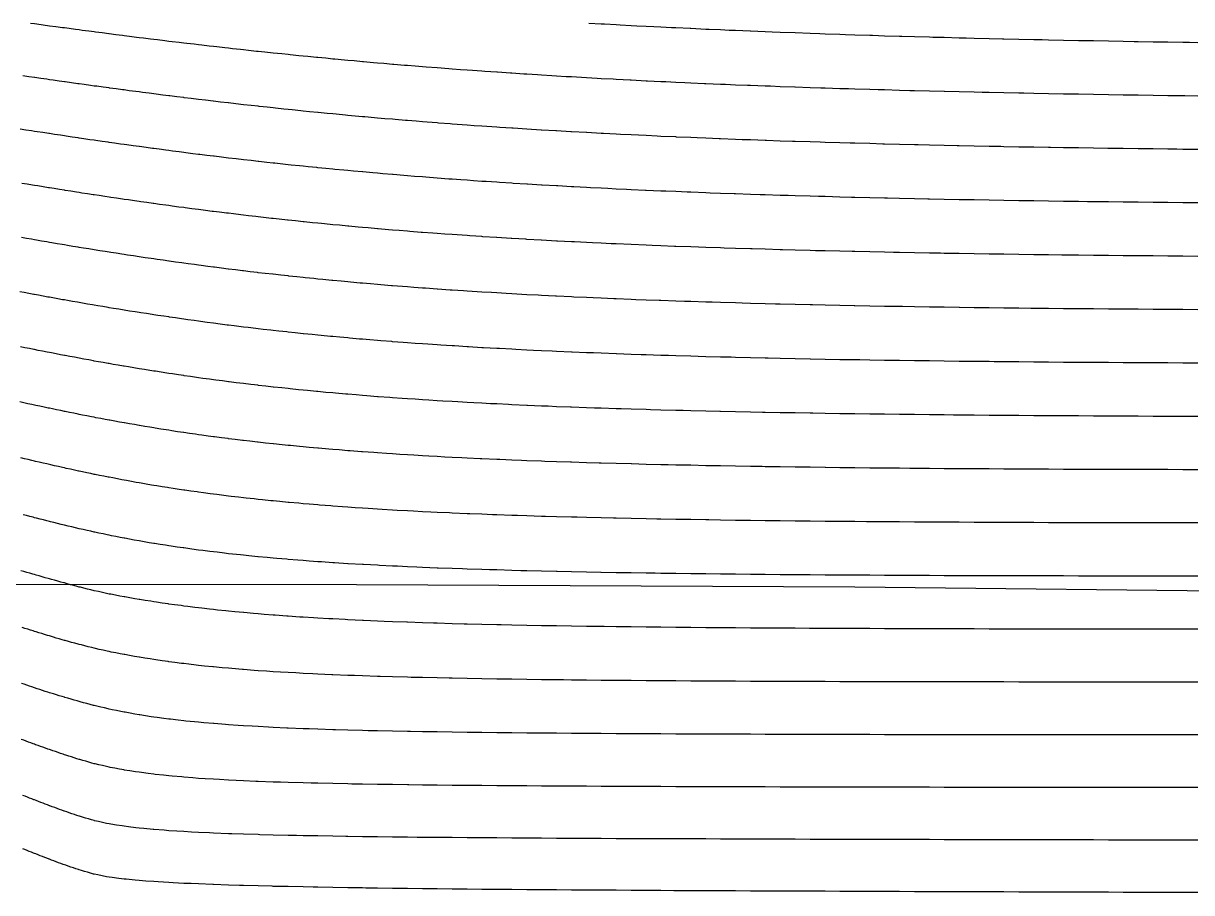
# Model space of a CAD drawing. Header units: metres. Extents: x 0 to 7092, y 40 to 458.
# Drawn here: x 5175.2 to 5339.8, y 40.6 to 163 of the extents above; entities that cross this region are included whole.
import ezdxf

# ---------------------------------------------------------------- set-up
doc = ezdxf.new("R2010")
doc.units = ezdxf.units.M

msp = doc.modelspace()

# ---------------------------------------------------------------- linework, layer by layer
at = {"color": 1}
msp.add_lwpolyline([(5156.99, 84.03), (5222.1, 84), (5222.1, 84), (5222.1, 84), (5222.1, 84), (5222.1, 84), (5222.1, 84), (5222.1, 84), (5292.32, 83.65), (5292.32, 83.65), (5292.32, 83.65), (5292.32, 83.65), (5292.32, 83.65), (5351.89, 83)], dxfattribs=at)
at = {"layer": 'Contour_Level_1'}
msp.add_lwpolyline([(5340.62, 160.27), (5339.44, 160.29), (5338.52, 160.3), (5336.42, 160.34), (5334.32, 160.37), (5332.22, 160.41), (5331.68, 160.41), (5330.12, 160.44), (5328.02, 160.48), (5325.92, 160.52), (5324.83, 160.54), (5323.82, 160.56), (5321.71, 160.6), (5319.61, 160.64), (5318.68, 160.66), (5317.51, 160.69), (5315.41, 160.73), (5313.31, 160.78), (5313.1, 160.78), (5311.21, 160.83), (5309.11, 160.88), (5308, 160.91), (5307.01, 160.93), (5304.91, 160.99), (5303.28, 161.03), (5302.8, 161.04), (5300.7, 161.1), (5298.9, 161.15), (5298.6, 161.16), (5296.5, 161.22), (5294.81, 161.28), (5294.4, 161.29), (5292.3, 161.36), (5290.97, 161.4), (5290.2, 161.42), (5288.1, 161.5), (5287.35, 161.52), (5286, 161.57), (5283.91, 161.65), (5283.89, 161.65), (5281.79, 161.73), (5280.67, 161.77), (5279.69, 161.81), (5277.59, 161.89), (5277.57, 161.89), (5275.49, 161.98), (5274.62, 162.02), (5273.39, 162.07), (5271.8, 162.14), (5271.29, 162.16), (5269.19, 162.26), (5269.09, 162.26), (5267.09, 162.36), (5266.49, 162.38), (5264.98, 162.46), (5263.99, 162.51), (5262.88, 162.56), (5261.58, 162.63), (5260.78, 162.67), (5259.26, 162.75), (5258.68, 162.78), (5257.01, 162.88), (5256.58, 162.9), (5254.83, 163)], dxfattribs=at)
at = {"layer": 'Contour_Level_10'}
msp.add_lwpolyline([(5340.62, 92.64), (5338.52, 92.65), (5336.42, 92.65), (5334.32, 92.65), (5332.22, 92.65), (5330.12, 92.66), (5328.02, 92.66), (5325.92, 92.67), (5323.82, 92.67), (5321.71, 92.68), (5319.61, 92.68), (5317.51, 92.69), (5315.66, 92.7), (5315.41, 92.7), (5313.31, 92.71), (5311.21, 92.71), (5309.11, 92.72), (5307.01, 92.74), (5304.91, 92.75), (5302.8, 92.76), (5300.7, 92.77), (5298.6, 92.79), (5296.5, 92.8), (5294.4, 92.82), (5293.94, 92.82), (5292.3, 92.83), (5290.2, 92.85), (5288.1, 92.87), (5286, 92.89), (5283.89, 92.91), (5281.79, 92.93), (5281.1, 92.94), (5279.69, 92.96), (5277.59, 92.99), (5275.49, 93.01), (5273.39, 93.04), (5271.75, 93.07), (5271.29, 93.07), (5269.19, 93.11), (5267.09, 93.14), (5264.98, 93.18), (5264.39, 93.19), (5262.88, 93.22), (5260.78, 93.26), (5258.68, 93.3), (5258.32, 93.31), (5256.58, 93.35), (5254.48, 93.4), (5253.17, 93.44), (5252.38, 93.46), (5250.28, 93.51), (5248.7, 93.56), (5248.18, 93.57), (5246.07, 93.64), (5244.76, 93.68), (5243.97, 93.71), (5241.87, 93.78), (5241.25, 93.8), (5239.77, 93.86), (5238.07, 93.93), (5237.67, 93.94), (5235.57, 94.03), (5235.19, 94.05), (5233.47, 94.13), (5232.55, 94.17), (5231.37, 94.23), (5230.1, 94.3), (5229.27, 94.34), (5227.84, 94.42), (5227.16, 94.46), (5225.73, 94.54), (5225.06, 94.58), (5223.75, 94.67), (5222.96, 94.72), (5221.89, 94.79), (5220.86, 94.86), (5220.14, 94.91), (5218.76, 95.01), (5218.47, 95.04), (5216.9, 95.16), (5216.66, 95.18), (5215.41, 95.28), (5214.56, 95.35), (5213.97, 95.41), (5212.6, 95.53), (5212.46, 95.54), (5211.3, 95.65), (5210.36, 95.74), (5210.04, 95.77), (5208.84, 95.9), (5208.25, 95.96), (5207.67, 96.02), (5206.55, 96.14), (5206.15, 96.19), (5205.47, 96.27), (5204.42, 96.39), (5204.05, 96.43), (5203.41, 96.51), (5202.43, 96.64), (5201.95, 96.7), (5201.47, 96.76), (5200.55, 96.88), (5199.85, 96.98), (5199.64, 97.01), (5198.77, 97.13), (5197.91, 97.25), (5197.75, 97.28), (5197.09, 97.38), (5196.27, 97.5), (5195.65, 97.59), (5195.47, 97.62), (5194.71, 97.74), (5193.95, 97.87), (5193.55, 97.93), (5193.2, 97.99), (5192.48, 98.11), (5191.76, 98.24), (5191.45, 98.29), (5191.06, 98.36), (5190.38, 98.48), (5189.7, 98.61), (5189.34, 98.67), (5189.04, 98.73), (5188.4, 98.85), (5187.75, 98.98), (5187.24, 99.07), (5187.11, 99.1), (5186.5, 99.22), (5185.88, 99.35), (5185.27, 99.47), (5185.14, 99.49), (5184.67, 99.59), (5184.08, 99.71), (5183.49, 99.84), (5183.04, 99.93), (5182.91, 99.96), (5182.35, 100.08), (5181.78, 100.21), (5181.21, 100.33), (5180.94, 100.39), (5180.65, 100.45), (5180.11, 100.58), (5179.56, 100.7), (5179.01, 100.82), (5178.84, 100.86), (5178.47, 100.95), (5177.94, 101.07), (5177.4, 101.19), (5176.87, 101.32), (5176.74, 101.35), (5176.35, 101.44), (5175.83, 101.56), (5175.3, 101.68), (5174.78, 101.81)], dxfattribs=at)
at = {"layer": 'Contour_Level_11'}
msp.add_lwpolyline([(5340.62, 85.16), (5338.52, 85.16), (5336.42, 85.16), (5334.32, 85.16), (5332.22, 85.16), (5330.12, 85.16), (5328.02, 85.17), (5325.92, 85.17), (5323.82, 85.17), (5321.71, 85.18), (5319.61, 85.18), (5317.51, 85.19), (5317.16, 85.19), (5315.41, 85.19), (5313.31, 85.2), (5311.21, 85.2), (5309.11, 85.21), (5307.01, 85.22), (5304.91, 85.22), (5302.8, 85.23), (5300.7, 85.24), (5298.6, 85.25), (5296.5, 85.26), (5294.4, 85.27), (5292.3, 85.29), (5290.2, 85.3), (5288.64, 85.31), (5288.1, 85.31), (5286, 85.33), (5283.89, 85.34), (5281.79, 85.36), (5279.69, 85.38), (5277.59, 85.4), (5275.49, 85.42), (5274.18, 85.43), (5273.39, 85.44), (5271.29, 85.46), (5269.19, 85.49), (5267.09, 85.52), (5264.98, 85.54), (5264.17, 85.56), (5262.88, 85.57), (5260.78, 85.61), (5258.68, 85.64), (5256.58, 85.68), (5256.52, 85.68), (5254.48, 85.72), (5252.38, 85.76), (5250.36, 85.8), (5250.28, 85.8), (5248.18, 85.85), (5246.07, 85.9), (5245.23, 85.92), (5243.97, 85.96), (5241.87, 86.02), (5240.84, 86.05), (5239.77, 86.08), (5237.67, 86.15), (5237.01, 86.17), (5235.57, 86.22), (5233.61, 86.29), (5233.47, 86.3), (5231.37, 86.38), (5230.59, 86.42), (5229.27, 86.47), (5227.86, 86.54), (5227.16, 86.57), (5225.35, 86.66), (5225.06, 86.68), (5223.06, 86.79), (5222.96, 86.79), (5220.94, 86.91), (5220.86, 86.91), (5218.98, 87.03), (5218.76, 87.05), (5217.16, 87.16), (5216.66, 87.19), (5215.44, 87.28), (5214.56, 87.34), (5213.83, 87.4), (5212.46, 87.51), (5212.29, 87.53), (5210.86, 87.65), (5210.36, 87.69), (5209.49, 87.77), (5208.25, 87.89), (5208.17, 87.89), (5206.94, 88.02), (5206.15, 88.1), (5205.74, 88.14), (5204.6, 88.26), (5204.05, 88.32), (5203.5, 88.39), (5202.44, 88.51), (5201.95, 88.57), (5201.43, 88.63), (5200.45, 88.76), (5199.85, 88.83), (5199.5, 88.88), (5198.59, 89), (5197.75, 89.12), (5197.68, 89.13), (5196.84, 89.25), (5196, 89.37), (5195.65, 89.42), (5195.19, 89.5), (5194.41, 89.62), (5193.63, 89.74), (5193.55, 89.75), (5192.9, 89.86), (5192.17, 89.99), (5191.45, 90.11), (5191.45, 90.11), (5190.78, 90.23), (5190.11, 90.36), (5189.44, 90.48), (5189.34, 90.5), (5188.81, 90.6), (5188.19, 90.73), (5187.56, 90.85), (5187.24, 90.91), (5186.96, 90.97), (5186.38, 91.1), (5185.8, 91.22), (5185.22, 91.34), (5185.14, 91.36), (5184.67, 91.47), (5184.13, 91.59), (5183.58, 91.71), (5183.04, 91.83), (5183.03, 91.83), (5182.52, 91.96), (5182, 92.08), (5181.48, 92.2), (5180.96, 92.33), (5180.94, 92.33), (5180.46, 92.45), (5179.96, 92.57), (5179.46, 92.7), (5178.96, 92.82), (5178.84, 92.85), (5178.47, 92.94), (5177.99, 93.07), (5177.51, 93.19), (5177.02, 93.31), (5176.74, 93.38), (5176.54, 93.44), (5176.07, 93.56), (5175.6, 93.68), (5175.13, 93.8)], dxfattribs=at)
at = {"layer": 'Contour_Level_12'}
msp.add_lwpolyline([(5340.62, 77.69), (5338.52, 77.69), (5336.42, 77.69), (5334.32, 77.69), (5332.22, 77.69), (5330.12, 77.69), (5328.02, 77.69), (5325.92, 77.69), (5323.82, 77.69), (5321.71, 77.7), (5319.61, 77.7), (5317.51, 77.7), (5315.41, 77.7), (5313.31, 77.71), (5311.21, 77.71), (5309.11, 77.72), (5307.01, 77.72), (5304.91, 77.73), (5302.8, 77.73), (5300.7, 77.74), (5298.6, 77.75), (5296.5, 77.75), (5294.4, 77.76), (5292.3, 77.77), (5290.2, 77.78), (5288.1, 77.79), (5286, 77.8), (5285.9, 77.8), (5283.89, 77.81), (5281.79, 77.82), (5279.69, 77.83), (5277.59, 77.85), (5275.49, 77.86), (5273.39, 77.88), (5271.29, 77.89), (5269.19, 77.91), (5268.19, 77.92), (5267.09, 77.93), (5264.98, 77.95), (5262.88, 77.97), (5260.78, 78), (5258.68, 78.02), (5256.97, 78.05), (5256.58, 78.05), (5254.48, 78.08), (5252.38, 78.11), (5250.28, 78.14), (5248.81, 78.17), (5248.18, 78.18), (5246.07, 78.22), (5243.97, 78.26), (5242.46, 78.29), (5241.87, 78.3), (5239.77, 78.35), (5237.67, 78.4), (5237.28, 78.41), (5235.57, 78.46), (5233.47, 78.52), (5232.94, 78.54), (5231.37, 78.59), (5229.27, 78.66), (5229.2, 78.66), (5227.16, 78.74), (5225.97, 78.78), (5225.06, 78.82), (5223.07, 78.91), (5222.96, 78.91), (5220.86, 79.01), (5220.5, 79.03), (5218.76, 79.12), (5218.18, 79.15), (5216.66, 79.24), (5216.05, 79.28), (5214.56, 79.37), (5214.1, 79.4), (5212.46, 79.51), (5212.29, 79.52), (5210.62, 79.65), (5210.36, 79.67), (5209.07, 79.77), (5208.25, 79.83), (5207.6, 79.89), (5206.21, 80.02), (5206.15, 80.02), (5204.93, 80.14), (5204.05, 80.22), (5203.68, 80.26), (5202.51, 80.38), (5201.95, 80.44), (5201.39, 80.51), (5200.32, 80.63), (5199.85, 80.69), (5199.3, 80.75), (5198.32, 80.88), (5197.75, 80.95), (5197.37, 81), (5196.46, 81.12), (5195.65, 81.23), (5195.56, 81.25), (5194.73, 81.37), (5193.9, 81.49), (5193.55, 81.54), (5193.1, 81.62), (5192.33, 81.74), (5191.56, 81.86), (5191.45, 81.88), (5190.85, 81.98), (5190.14, 82.11), (5189.43, 82.23), (5189.34, 82.25), (5188.77, 82.35), (5188.12, 82.48), (5187.47, 82.6), (5187.24, 82.64), (5186.87, 82.72), (5186.29, 82.85), (5185.72, 82.97), (5185.15, 83.09), (5185.14, 83.09), (5184.67, 83.22), (5184.18, 83.34), (5183.69, 83.46), (5183.2, 83.59), (5183.04, 83.62), (5182.73, 83.71), (5182.27, 83.83), (5181.81, 83.95), (5181.35, 84.08), (5180.94, 84.19), (5180.88, 84.2), (5180.44, 84.32), (5180, 84.45), (5179.55, 84.57), (5179.11, 84.69), (5178.84, 84.77), (5178.67, 84.82), (5178.24, 84.94), (5177.8, 85.06), (5177.37, 85.19), (5176.94, 85.31), (5176.74, 85.37), (5176.51, 85.43), (5176.09, 85.56), (5175.66, 85.68), (5175.24, 85.8), (5174.81, 85.92)], dxfattribs=at)
at = {"layer": 'Contour_Level_13'}
msp.add_lwpolyline([(5340.62, 70.23), (5338.52, 70.23), (5336.42, 70.23), (5334.32, 70.23), (5332.22, 70.23), (5330.12, 70.23), (5328.02, 70.23), (5325.92, 70.23), (5323.82, 70.24), (5321.71, 70.24), (5319.61, 70.24), (5317.51, 70.24), (5315.41, 70.24), (5313.31, 70.25), (5311.21, 70.25), (5309.11, 70.25), (5307.01, 70.25), (5304.91, 70.26), (5302.8, 70.26), (5300.7, 70.27), (5298.6, 70.27), (5296.5, 70.28), (5294.4, 70.28), (5292.3, 70.29), (5291.74, 70.29), (5290.2, 70.29), (5288.1, 70.3), (5286, 70.31), (5283.89, 70.31), (5281.79, 70.32), (5279.69, 70.33), (5277.59, 70.34), (5275.49, 70.35), (5273.39, 70.36), (5271.29, 70.37), (5269.19, 70.38), (5267.09, 70.4), (5265.1, 70.41), (5264.98, 70.41), (5262.88, 70.43), (5260.78, 70.44), (5258.68, 70.46), (5256.58, 70.48), (5254.48, 70.5), (5252.38, 70.52), (5251.24, 70.53), (5250.28, 70.55), (5248.18, 70.57), (5246.07, 70.6), (5243.97, 70.63), (5241.97, 70.66), (5241.87, 70.66), (5239.77, 70.69), (5237.67, 70.73), (5235.57, 70.77), (5235.14, 70.78), (5233.47, 70.82), (5231.37, 70.86), (5229.79, 70.9), (5229.27, 70.92), (5227.16, 70.97), (5225.43, 71.03), (5225.06, 71.04), (5222.96, 71.11), (5221.79, 71.15), (5220.86, 71.18), (5218.76, 71.27), (5218.64, 71.27), (5216.66, 71.36), (5215.93, 71.4), (5214.56, 71.46), (5213.53, 71.52), (5212.46, 71.58), (5211.37, 71.64), (5210.36, 71.7), (5209.43, 71.77), (5208.25, 71.84), (5207.66, 71.89), (5206.15, 72), (5206.03, 72.01), (5204.55, 72.14), (5204.05, 72.18), (5203.17, 72.26), (5201.95, 72.37), (5201.86, 72.38), (5200.67, 72.5), (5199.85, 72.59), (5199.52, 72.63), (5198.46, 72.75), (5197.75, 72.83), (5197.44, 72.87), (5196.48, 73), (5195.65, 73.11), (5195.54, 73.12), (5194.69, 73.24), (5193.84, 73.37), (5193.55, 73.41), (5193.04, 73.49), (5192.27, 73.61), (5191.51, 73.74), (5191.45, 73.75), (5190.81, 73.86), (5190.12, 73.98), (5189.43, 74.11), (5189.34, 74.12), (5188.8, 74.23), (5188.18, 74.35), (5187.55, 74.47), (5187.24, 74.54), (5186.96, 74.6), (5186.41, 74.72), (5185.85, 74.84), (5185.3, 74.97), (5185.14, 75), (5184.79, 75.09), (5184.3, 75.21), (5183.81, 75.34), (5183.33, 75.46), (5183.04, 75.53), (5182.86, 75.58), (5182.41, 75.71), (5181.96, 75.83), (5181.52, 75.95), (5181.07, 76.08), (5180.94, 76.11), (5180.64, 76.2), (5180.22, 76.32), (5179.8, 76.44), (5179.38, 76.57), (5178.96, 76.69), (5178.84, 76.73), (5178.55, 76.81), (5178.15, 76.94), (5177.75, 77.06), (5177.35, 77.18), (5176.94, 77.31), (5176.74, 77.37), (5176.55, 77.43), (5176.16, 77.55), (5175.77, 77.68), (5175.38, 77.8), (5174.99, 77.92)], dxfattribs=at)
at = {"layer": 'Contour_Level_14'}
msp.add_lwpolyline([(5340.62, 62.79), (5338.52, 62.79), (5336.42, 62.79), (5334.32, 62.79), (5332.22, 62.79), (5330.12, 62.8), (5328.02, 62.8), (5325.92, 62.8), (5323.82, 62.8), (5321.71, 62.8), (5319.61, 62.8), (5317.51, 62.81), (5315.41, 62.81), (5313.31, 62.81), (5311.21, 62.81), (5309.11, 62.81), (5307.01, 62.82), (5304.91, 62.82), (5302.8, 62.82), (5300.7, 62.83), (5298.6, 62.83), (5296.5, 62.83), (5294.4, 62.84), (5292.3, 62.84), (5290.2, 62.85), (5288.1, 62.85), (5286, 62.86), (5283.89, 62.86), (5281.79, 62.87), (5279.69, 62.87), (5277.59, 62.88), (5275.49, 62.89), (5273.39, 62.89), (5271.8, 62.9), (5271.29, 62.9), (5269.19, 62.91), (5267.09, 62.92), (5264.98, 62.93), (5262.88, 62.94), (5260.78, 62.95), (5258.68, 62.96), (5256.58, 62.98), (5254.48, 62.99), (5252.38, 63.01), (5250.28, 63.02), (5249.94, 63.02), (5248.18, 63.04), (5246.07, 63.06), (5243.97, 63.08), (5241.87, 63.1), (5239.77, 63.12), (5237.79, 63.15), (5237.67, 63.15), (5235.57, 63.18), (5233.47, 63.21), (5231.37, 63.24), (5229.69, 63.27), (5229.27, 63.28), (5227.16, 63.32), (5225.06, 63.36), (5223.75, 63.39), (5222.96, 63.41), (5220.86, 63.47), (5219.13, 63.52), (5218.76, 63.53), (5216.66, 63.59), (5215.41, 63.64), (5214.56, 63.67), (5212.46, 63.76), (5212.3, 63.76), (5210.36, 63.85), (5209.69, 63.89), (5208.25, 63.96), (5207.41, 64.01), (5206.15, 64.08), (5205.42, 64.13), (5204.05, 64.22), (5203.63, 64.26), (5202.02, 64.38), (5201.95, 64.38), (5200.6, 64.5), (5199.85, 64.57), (5199.28, 64.62), (5198.06, 64.75), (5197.75, 64.78), (5196.96, 64.87), (5195.9, 64.99), (5195.65, 65.02), (5194.95, 65.12), (5194.03, 65.24), (5193.55, 65.31), (5193.17, 65.36), (5192.38, 65.49), (5191.58, 65.61), (5191.45, 65.63), (5190.88, 65.73), (5190.19, 65.86), (5189.5, 65.98), (5189.34, 66.01), (5188.88, 66.1), (5188.28, 66.23), (5187.68, 66.35), (5187.24, 66.44), (5187.1, 66.47), (5186.58, 66.59), (5186.06, 66.72), (5185.53, 66.84), (5185.14, 66.93), (5185.02, 66.96), (5184.56, 67.09), (5184.09, 67.21), (5183.63, 67.33), (5183.16, 67.46), (5183.04, 67.49), (5182.72, 67.58), (5182.3, 67.7), (5181.87, 67.83), (5181.44, 67.95), (5181.01, 68.07), (5180.94, 68.09), (5180.61, 68.2), (5180.21, 68.32), (5179.81, 68.44), (5179.41, 68.56), (5179.01, 68.69), (5178.84, 68.74), (5178.62, 68.81), (5178.24, 68.93), (5177.87, 69.06), (5177.49, 69.18), (5177.1, 69.3), (5176.74, 69.42), (5176.72, 69.43), (5176.36, 69.55), (5176, 69.67), (5175.63, 69.8), (5175.27, 69.92), (5174.9, 70.04)], dxfattribs=at)
at = {"layer": 'Contour_Level_15'}
msp.add_lwpolyline([(5340.62, 55.37), (5338.52, 55.37), (5336.42, 55.37), (5334.32, 55.38), (5332.22, 55.38), (5330.12, 55.38), (5328.02, 55.38), (5325.92, 55.39), (5323.82, 55.39), (5322.25, 55.39), (5321.71, 55.39), (5319.61, 55.39), (5317.51, 55.4), (5315.41, 55.4), (5313.31, 55.4), (5311.21, 55.41), (5309.11, 55.41), (5307.01, 55.41), (5304.91, 55.41), (5302.8, 55.42), (5300.7, 55.42), (5298.6, 55.43), (5296.5, 55.43), (5294.4, 55.43), (5292.3, 55.44), (5290.2, 55.44), (5288.1, 55.45), (5286, 55.45), (5283.89, 55.46), (5281.79, 55.46), (5279.69, 55.47), (5277.59, 55.47), (5275.49, 55.48), (5273.39, 55.48), (5271.29, 55.49), (5269.19, 55.5), (5267.09, 55.5), (5264.98, 55.51), (5264.46, 55.51), (5262.88, 55.52), (5260.78, 55.53), (5258.68, 55.54), (5256.58, 55.55), (5254.48, 55.56), (5252.38, 55.57), (5250.28, 55.58), (5248.18, 55.59), (5246.07, 55.61), (5243.97, 55.62), (5241.87, 55.64), (5241.86, 55.64), (5239.77, 55.65), (5237.67, 55.67), (5235.57, 55.69), (5233.47, 55.71), (5231.37, 55.74), (5229.48, 55.76), (5229.27, 55.76), (5227.16, 55.79), (5225.06, 55.82), (5222.96, 55.86), (5221.45, 55.88), (5220.86, 55.89), (5218.76, 55.94), (5216.66, 55.98), (5215.72, 56.01), (5214.56, 56.04), (5212.46, 56.09), (5211.38, 56.13), (5210.36, 56.16), (5208.25, 56.24), (5207.92, 56.25), (5206.15, 56.33), (5205.13, 56.38), (5204.05, 56.43), (5202.78, 56.5), (5201.95, 56.54), (5200.77, 56.62), (5199.85, 56.68), (5199.02, 56.74), (5197.75, 56.84), (5197.47, 56.87), (5196.11, 56.99), (5195.65, 57.03), (5194.89, 57.11), (5193.75, 57.24), (5193.55, 57.26), (5192.76, 57.36), (5191.81, 57.48), (5191.45, 57.53), (5190.96, 57.61), (5190.16, 57.73), (5189.38, 57.85), (5189.34, 57.86), (5188.71, 57.98), (5188.06, 58.1), (5187.41, 58.22), (5187.24, 58.25), (5186.85, 58.35), (5186.31, 58.47), (5185.78, 58.59), (5185.25, 58.71), (5185.14, 58.74), (5184.8, 58.84), (5184.37, 58.96), (5183.95, 59.08), (5183.52, 59.21), (5183.09, 59.33), (5183.04, 59.34), (5182.7, 59.45), (5182.31, 59.58), (5181.92, 59.7), (5181.54, 59.82), (5181.15, 59.95), (5180.94, 60.01), (5180.77, 60.07), (5180.41, 60.19), (5180.05, 60.32), (5179.69, 60.44), (5179.33, 60.56), (5178.96, 60.68), (5178.84, 60.73), (5178.61, 60.81), (5178.27, 60.93), (5177.92, 61.05), (5177.58, 61.18), (5177.23, 61.3), (5176.88, 61.42), (5176.74, 61.47), (5176.54, 61.55), (5176.21, 61.67), (5175.88, 61.79), (5175.54, 61.92), (5175.2, 62.04), (5174.87, 62.16)], dxfattribs=at)
at = {"layer": 'Contour_Level_16'}
msp.add_lwpolyline([(5340.62, 47.97), (5338.52, 47.97), (5336.42, 47.98), (5334.32, 47.98), (5332.22, 47.98), (5330.12, 47.99), (5328.02, 47.99), (5325.92, 48), (5323.82, 48), (5323.52, 48), (5321.71, 48.01), (5319.61, 48.01), (5317.51, 48.02), (5315.41, 48.02), (5313.31, 48.02), (5311.21, 48.03), (5309.11, 48.03), (5307.01, 48.04), (5304.91, 48.04), (5302.8, 48.05), (5300.7, 48.05), (5298.6, 48.06), (5296.5, 48.06), (5294.4, 48.07), (5292.3, 48.07), (5290.2, 48.08), (5288.1, 48.08), (5286, 48.09), (5283.89, 48.1), (5281.79, 48.1), (5279.69, 48.11), (5277.59, 48.11), (5275.49, 48.12), (5274.04, 48.13), (5273.39, 48.13), (5271.29, 48.14), (5269.19, 48.14), (5267.09, 48.15), (5264.98, 48.16), (5262.88, 48.17), (5260.78, 48.18), (5258.68, 48.18), (5256.58, 48.19), (5254.48, 48.2), (5252.38, 48.22), (5250.28, 48.23), (5248.18, 48.24), (5246.36, 48.25), (5246.07, 48.25), (5243.97, 48.26), (5241.87, 48.28), (5239.77, 48.29), (5237.67, 48.31), (5235.57, 48.33), (5233.47, 48.35), (5231.37, 48.37), (5230.64, 48.37), (5229.27, 48.39), (5227.16, 48.41), (5225.06, 48.43), (5222.96, 48.46), (5220.86, 48.49), (5220.59, 48.5), (5218.76, 48.52), (5216.66, 48.56), (5214.56, 48.6), (5213.62, 48.62), (5212.46, 48.64), (5210.36, 48.69), (5208.45, 48.74), (5208.25, 48.75), (5206.15, 48.81), (5204.51, 48.86), (5204.05, 48.88), (5201.95, 48.96), (5201.39, 48.99), (5199.85, 49.06), (5198.86, 49.11), (5197.75, 49.17), (5196.76, 49.23), (5195.65, 49.31), (5194.98, 49.36), (5193.55, 49.47), (5193.43, 49.48), (5192.15, 49.6), (5191.45, 49.67), (5191, 49.73), (5189.99, 49.85), (5189.34, 49.93), (5189.06, 49.97), (5188.28, 50.1), (5187.5, 50.22), (5187.24, 50.26), (5186.87, 50.34), (5186.3, 50.47), (5185.74, 50.59), (5185.17, 50.71), (5185.14, 50.72), (5184.75, 50.83), (5184.33, 50.96), (5183.91, 51.08), (5183.5, 51.2), (5183.08, 51.33), (5183.04, 51.34), (5182.71, 51.45), (5182.35, 51.57), (5181.99, 51.7), (5181.63, 51.82), (5181.27, 51.94), (5180.94, 52.05), (5180.91, 52.07), (5180.57, 52.19), (5180.24, 52.31), (5179.9, 52.44), (5179.57, 52.56), (5179.23, 52.68), (5178.89, 52.8), (5178.84, 52.82), (5178.57, 52.93), (5178.25, 53.05), (5177.93, 53.17), (5177.61, 53.3), (5177.29, 53.42), (5176.97, 53.54), (5176.74, 53.63), (5176.65, 53.67), (5176.34, 53.79), (5176.03, 53.91), (5175.72, 54.04), (5175.41, 54.16), (5175.09, 54.28)], dxfattribs=at)
at = {"layer": 'Contour_Level_17'}
msp.add_lwpolyline([(5340.62, 40.59), (5338.52, 40.59), (5336.42, 40.6), (5334.32, 40.61), (5332.22, 40.61), (5331.76, 40.62), (5330.12, 40.62), (5328.02, 40.63), (5325.92, 40.64), (5323.82, 40.64), (5321.71, 40.65), (5319.61, 40.66), (5317.51, 40.66), (5315.41, 40.67), (5313.31, 40.68), (5311.21, 40.68), (5309.11, 40.69), (5307.01, 40.7), (5304.91, 40.71), (5302.8, 40.71), (5300.7, 40.72), (5298.6, 40.73), (5296.5, 40.74), (5295.68, 40.74), (5294.4, 40.74), (5292.3, 40.75), (5290.2, 40.76), (5288.1, 40.77), (5286, 40.78), (5283.89, 40.78), (5281.79, 40.79), (5279.69, 40.8), (5277.59, 40.81), (5275.49, 40.82), (5273.39, 40.83), (5271.29, 40.84), (5269.19, 40.85), (5267.09, 40.86), (5266.79, 40.86), (5264.98, 40.87), (5262.88, 40.88), (5260.78, 40.89), (5258.68, 40.91), (5256.58, 40.92), (5254.48, 40.93), (5252.38, 40.95), (5250.28, 40.96), (5248.18, 40.98), (5246.93, 40.98), (5246.07, 40.99), (5243.97, 41.01), (5241.87, 41.03), (5239.77, 41.04), (5237.67, 41.06), (5235.57, 41.08), (5233.47, 41.11), (5233.24, 41.11), (5231.37, 41.13), (5229.27, 41.15), (5227.16, 41.18), (5225.06, 41.21), (5223.39, 41.23), (5222.96, 41.24), (5220.86, 41.27), (5218.76, 41.3), (5216.66, 41.34), (5215.99, 41.35), (5214.56, 41.38), (5212.46, 41.43), (5210.36, 41.47), (5210.2, 41.48), (5208.25, 41.53), (5206.15, 41.58), (5205.61, 41.6), (5204.05, 41.65), (5201.95, 41.72), (5201.86, 41.72), (5199.85, 41.8), (5198.82, 41.85), (5197.75, 41.89), (5196.28, 41.97), (5195.65, 42), (5194.17, 42.09), (5193.55, 42.13), (5192.42, 42.22), (5191.45, 42.29), (5190.92, 42.34), (5189.65, 42.46), (5189.34, 42.49), (5188.61, 42.59), (5187.66, 42.71), (5187.24, 42.76), (5186.89, 42.83), (5186.26, 42.95), (5185.63, 43.08), (5185.14, 43.17), (5185.05, 43.2), (5184.62, 43.32), (5184.2, 43.45), (5183.77, 43.57), (5183.34, 43.69), (5183.04, 43.78), (5182.93, 43.82), (5182.57, 43.94), (5182.21, 44.06), (5181.85, 44.19), (5181.49, 44.31), (5181.13, 44.43), (5180.94, 44.5), (5180.78, 44.56), (5180.45, 44.68), (5180.12, 44.8), (5179.79, 44.92), (5179.46, 45.05), (5179.12, 45.17), (5178.84, 45.28), (5178.79, 45.29), (5178.48, 45.42), (5178.16, 45.54), (5177.85, 45.66), (5177.53, 45.79), (5177.22, 45.91), (5176.9, 46.03), (5176.74, 46.1), (5176.59, 46.16), (5176.28, 46.28), (5175.98, 46.4), (5175.67, 46.53), (5175.37, 46.65), (5175.06, 46.77)], dxfattribs=at)
at = {"layer": 'Contour_Level_2'}
msp.add_lwpolyline([(5340.62, 152.76), (5338.78, 152.78), (5338.52, 152.78), (5336.42, 152.81), (5334.32, 152.84), (5332.22, 152.87), (5330.12, 152.9), (5330.11, 152.9), (5328.02, 152.94), (5325.92, 152.97), (5323.82, 153.01), (5322.67, 153.03), (5321.71, 153.04), (5319.61, 153.08), (5317.51, 153.12), (5316.11, 153.15), (5315.41, 153.16), (5313.31, 153.21), (5311.21, 153.25), (5310.24, 153.27), (5309.11, 153.3), (5307.01, 153.35), (5304.92, 153.4), (5304.91, 153.4), (5302.8, 153.45), (5300.7, 153.5), (5300.06, 153.52), (5298.6, 153.56), (5296.5, 153.62), (5295.57, 153.64), (5294.4, 153.68), (5292.3, 153.74), (5291.4, 153.77), (5290.2, 153.8), (5288.1, 153.87), (5287.51, 153.89), (5286, 153.94), (5283.89, 154.01), (5283.85, 154.01), (5281.79, 154.08), (5280.42, 154.14), (5279.69, 154.16), (5277.59, 154.24), (5277.16, 154.26), (5275.49, 154.32), (5274.08, 154.38), (5273.39, 154.41), (5271.29, 154.5), (5271.14, 154.5), (5269.19, 154.59), (5268.34, 154.63), (5267.09, 154.68), (5265.66, 154.75), (5264.98, 154.78), (5263.09, 154.87), (5262.88, 154.88), (5260.78, 154.99), (5260.63, 155), (5258.68, 155.1), (5258.26, 155.12), (5256.58, 155.21), (5255.98, 155.24), (5254.48, 155.33), (5253.78, 155.37), (5252.38, 155.45), (5251.65, 155.49), (5250.28, 155.57), (5249.59, 155.61), (5248.18, 155.7), (5247.59, 155.74), (5246.07, 155.83), (5245.65, 155.86), (5243.97, 155.97), (5243.77, 155.98), (5241.94, 156.11), (5241.87, 156.11), (5240.16, 156.23), (5239.77, 156.26), (5238.43, 156.35), (5237.67, 156.41), (5236.74, 156.47), (5235.57, 156.56), (5235.09, 156.6), (5233.47, 156.72), (5233.47, 156.72), (5231.9, 156.84), (5231.37, 156.89), (5230.36, 156.97), (5229.27, 157.06), (5228.85, 157.09), (5227.37, 157.21), (5227.16, 157.23), (5225.92, 157.34), (5225.06, 157.41), (5224.5, 157.46), (5223.1, 157.58), (5222.96, 157.59), (5221.74, 157.71), (5220.86, 157.78), (5220.39, 157.83), (5219.06, 157.95), (5218.76, 157.98), (5217.76, 158.08), (5216.66, 158.18), (5216.48, 158.2), (5215.22, 158.32), (5214.56, 158.39), (5213.98, 158.44), (5212.75, 158.57), (5212.46, 158.6), (5211.55, 158.69), (5210.36, 158.81), (5210.35, 158.81), (5209.18, 158.94), (5208.25, 159.03), (5208.02, 159.06), (5206.88, 159.18), (5206.15, 159.26), (5205.74, 159.31), (5204.63, 159.43), (5204.05, 159.49), (5203.52, 159.55), (5202.43, 159.68), (5201.95, 159.73), (5201.35, 159.8), (5200.28, 159.92), (5199.85, 159.97), (5199.22, 160.05), (5198.17, 160.17), (5197.75, 160.22), (5197.13, 160.29), (5196.1, 160.41), (5195.65, 160.47), (5195.08, 160.54), (5194.07, 160.66), (5193.55, 160.72), (5193.07, 160.78), (5192.07, 160.91), (5191.45, 160.98), (5191.08, 161.03), (5190.11, 161.15), (5189.34, 161.25), (5189.13, 161.28), (5188.17, 161.4), (5187.24, 161.52), (5187.21, 161.52), (5186.26, 161.65), (5185.31, 161.77), (5185.14, 161.79), (5184.37, 161.89), (5183.44, 162.02), (5183.04, 162.07), (5182.51, 162.14), (5181.59, 162.26), (5180.94, 162.35), (5180.67, 162.38), (5179.75, 162.51), (5178.84, 162.63), (5178.84, 162.63), (5177.94, 162.75), (5177.04, 162.88), (5176.74, 162.92), (5176.14, 163)], dxfattribs=at)
at = {"layer": 'Contour_Level_3'}
msp.add_lwpolyline([(5340.62, 145.24), (5338.52, 145.26), (5337.67, 145.27), (5336.42, 145.28), (5334.32, 145.31), (5332.22, 145.34), (5330.12, 145.36), (5328.02, 145.39), (5327.95, 145.39), (5325.92, 145.42), (5323.82, 145.45), (5321.71, 145.49), (5319.86, 145.52), (5319.61, 145.52), (5317.51, 145.56), (5315.41, 145.59), (5313.31, 145.63), (5312.89, 145.64), (5311.21, 145.67), (5309.11, 145.71), (5307.01, 145.76), (5306.74, 145.76), (5304.91, 145.8), (5302.8, 145.85), (5301.23, 145.89), (5300.7, 145.9), (5298.6, 145.95), (5296.5, 146), (5296.23, 146.01), (5294.4, 146.06), (5292.3, 146.11), (5291.66, 146.13), (5290.2, 146.17), (5288.1, 146.24), (5287.44, 146.26), (5286, 146.3), (5283.89, 146.37), (5283.51, 146.38), (5281.79, 146.43), (5279.85, 146.5), (5279.69, 146.51), (5277.59, 146.58), (5276.42, 146.62), (5275.49, 146.66), (5273.39, 146.74), (5273.17, 146.75), (5271.29, 146.82), (5270.11, 146.87), (5269.19, 146.91), (5267.2, 146.99), (5267.09, 147), (5264.98, 147.09), (5264.44, 147.12), (5262.88, 147.19), (5261.81, 147.24), (5260.78, 147.29), (5259.28, 147.36), (5258.68, 147.39), (5256.87, 147.49), (5256.58, 147.5), (5254.54, 147.61), (5254.48, 147.61), (5252.38, 147.73), (5252.31, 147.73), (5250.28, 147.85), (5250.17, 147.86), (5248.18, 147.97), (5248.09, 147.98), (5246.09, 148.1), (5246.07, 148.1), (5244.15, 148.23), (5243.97, 148.24), (5242.27, 148.35), (5241.87, 148.37), (5240.45, 148.47), (5239.77, 148.52), (5238.69, 148.59), (5237.67, 148.67), (5236.96, 148.72), (5235.57, 148.82), (5235.29, 148.84), (5233.65, 148.96), (5233.47, 148.98), (5232.07, 149.09), (5231.37, 149.14), (5230.52, 149.21), (5229.27, 149.31), (5229, 149.33), (5227.52, 149.46), (5227.16, 149.49), (5226.07, 149.58), (5225.06, 149.67), (5224.65, 149.7), (5223.26, 149.83), (5222.96, 149.85), (5221.9, 149.95), (5220.86, 150.04), (5220.56, 150.07), (5219.25, 150.2), (5218.76, 150.24), (5217.96, 150.32), (5216.69, 150.44), (5216.66, 150.44), (5215.46, 150.56), (5214.56, 150.65), (5214.23, 150.69), (5213.03, 150.81), (5212.46, 150.87), (5211.84, 150.93), (5210.67, 151.06), (5210.36, 151.09), (5209.52, 151.18), (5208.38, 151.3), (5208.25, 151.32), (5207.27, 151.43), (5206.16, 151.55), (5206.15, 151.55), (5205.08, 151.67), (5204.05, 151.79), (5203.99, 151.8), (5202.93, 151.92), (5201.95, 152.03), (5201.88, 152.04), (5200.84, 152.17), (5199.85, 152.28), (5199.81, 152.29), (5198.8, 152.41), (5197.79, 152.53), (5197.75, 152.54), (5196.8, 152.66), (5195.81, 152.78), (5195.65, 152.8), (5194.83, 152.9), (5193.86, 153.03), (5193.55, 153.07), (5192.9, 153.15), (5191.95, 153.27), (5191.45, 153.34), (5191.01, 153.4), (5190.07, 153.52), (5189.34, 153.62), (5189.14, 153.64), (5188.22, 153.77), (5187.31, 153.89), (5187.24, 153.9), (5186.4, 154.01), (5185.5, 154.14), (5185.14, 154.18), (5184.6, 154.26), (5183.71, 154.38), (5183.04, 154.47), (5182.82, 154.5), (5181.95, 154.63), (5181.07, 154.75), (5180.94, 154.77), (5180.2, 154.87), (5179.34, 155), (5178.84, 155.07), (5178.47, 155.12), (5177.62, 155.24), (5176.76, 155.37), (5176.74, 155.37), (5175.92, 155.49), (5175.07, 155.61)], dxfattribs=at)
at = {"layer": 'Contour_Level_4'}
msp.add_lwpolyline([(5340.62, 137.72), (5338.52, 137.74), (5336.42, 137.76), (5335.99, 137.76), (5334.32, 137.78), (5332.22, 137.8), (5330.12, 137.82), (5328.02, 137.85), (5325.92, 137.87), (5325.1, 137.88), (5323.82, 137.9), (5321.71, 137.93), (5319.61, 137.96), (5317.51, 137.99), (5316.36, 138.01), (5315.41, 138.02), (5313.31, 138.05), (5311.21, 138.09), (5309.11, 138.13), (5308.98, 138.13), (5307.01, 138.17), (5304.91, 138.21), (5302.8, 138.25), (5302.58, 138.25), (5300.7, 138.29), (5298.6, 138.34), (5296.9, 138.38), (5296.5, 138.38), (5294.4, 138.43), (5292.3, 138.49), (5291.81, 138.5), (5290.2, 138.54), (5288.1, 138.6), (5287.17, 138.62), (5286, 138.65), (5283.89, 138.72), (5282.92, 138.74), (5281.79, 138.78), (5279.69, 138.84), (5278.98, 138.87), (5277.59, 138.91), (5275.49, 138.99), (5275.32, 138.99), (5273.39, 139.06), (5271.91, 139.11), (5271.29, 139.14), (5269.19, 139.22), (5268.7, 139.24), (5267.09, 139.3), (5265.68, 139.36), (5264.98, 139.39), (5262.88, 139.48), (5262.81, 139.48), (5260.78, 139.57), (5260.11, 139.61), (5258.68, 139.67), (5257.52, 139.73), (5256.58, 139.78), (5255.06, 139.85), (5254.48, 139.88), (5252.7, 139.98), (5252.38, 139.99), (5250.44, 140.1), (5250.28, 140.11), (5248.27, 140.22), (5248.18, 140.23), (5246.19, 140.35), (5246.07, 140.35), (5244.18, 140.47), (5243.97, 140.48), (5242.24, 140.59), (5241.87, 140.62), (5240.37, 140.71), (5239.77, 140.75), (5238.56, 140.84), (5237.67, 140.9), (5236.81, 140.96), (5235.57, 141.05), (5235.1, 141.08), (5233.47, 141.21), (5233.44, 141.21), (5231.84, 141.33), (5231.37, 141.37), (5230.28, 141.45), (5229.27, 141.53), (5228.75, 141.58), (5227.26, 141.7), (5227.16, 141.71), (5225.81, 141.82), (5225.06, 141.89), (5224.4, 141.95), (5223, 142.07), (5222.96, 142.07), (5221.66, 142.19), (5220.86, 142.26), (5220.33, 142.32), (5219.03, 142.44), (5218.76, 142.46), (5217.76, 142.56), (5216.66, 142.67), (5216.5, 142.68), (5215.28, 142.81), (5214.56, 142.88), (5214.08, 142.93), (5212.89, 143.05), (5212.46, 143.1), (5211.73, 143.18), (5210.59, 143.3), (5210.36, 143.33), (5209.47, 143.42), (5208.35, 143.55), (5208.25, 143.56), (5207.27, 143.67), (5206.18, 143.79), (5206.15, 143.8), (5205.13, 143.92), (5204.07, 144.04), (5204.05, 144.04), (5203.05, 144.16), (5202.02, 144.29), (5201.95, 144.29), (5201.02, 144.41), (5200.02, 144.53), (5199.85, 144.55), (5199.04, 144.65), (5198.07, 144.78), (5197.75, 144.82), (5197.11, 144.9), (5196.16, 145.02), (5195.65, 145.09), (5195.21, 145.15), (5194.28, 145.27), (5193.55, 145.37), (5193.36, 145.39), (5192.44, 145.52), (5191.53, 145.64), (5191.45, 145.65), (5190.64, 145.76), (5189.75, 145.89), (5189.34, 145.94), (5188.86, 146.01), (5187.99, 146.13), (5187.24, 146.24), (5187.11, 146.26), (5186.25, 146.38), (5185.39, 146.5), (5185.14, 146.54), (5184.54, 146.62), (5183.7, 146.75), (5183.04, 146.84), (5182.86, 146.87), (5182.02, 146.99), (5181.19, 147.12), (5180.94, 147.15), (5180.37, 147.24), (5179.55, 147.36), (5178.84, 147.47), (5178.73, 147.49), (5177.92, 147.61), (5177.11, 147.73), (5176.74, 147.79), (5176.31, 147.86), (5175.51, 147.98), (5174.71, 148.1)], dxfattribs=at)
at = {"layer": 'Contour_Level_5'}
msp.add_lwpolyline([(5340.62, 130.19), (5338.52, 130.21), (5336.42, 130.23), (5334.32, 130.24), (5333.67, 130.25), (5332.22, 130.26), (5330.12, 130.28), (5328.02, 130.3), (5325.92, 130.32), (5323.82, 130.35), (5321.71, 130.37), (5321.48, 130.37), (5319.61, 130.39), (5317.51, 130.42), (5315.41, 130.45), (5313.31, 130.48), (5312.1, 130.5), (5311.21, 130.51), (5309.11, 130.54), (5307.01, 130.57), (5304.91, 130.61), (5304.36, 130.62), (5302.8, 130.65), (5300.7, 130.68), (5298.6, 130.72), (5297.74, 130.74), (5296.5, 130.77), (5294.4, 130.81), (5292.3, 130.86), (5291.93, 130.86), (5290.2, 130.9), (5288.1, 130.95), (5286.76, 130.99), (5286, 131.01), (5283.89, 131.06), (5282.09, 131.11), (5281.79, 131.12), (5279.69, 131.18), (5277.82, 131.23), (5277.59, 131.24), (5275.49, 131.31), (5273.91, 131.36), (5273.39, 131.37), (5271.29, 131.45), (5270.29, 131.48), (5269.19, 131.52), (5267.09, 131.6), (5266.91, 131.6), (5264.98, 131.68), (5263.75, 131.73), (5262.88, 131.76), (5260.78, 131.85), (5260.78, 131.85), (5258.68, 131.94), (5257.99, 131.97), (5256.58, 132.04), (5255.34, 132.1), (5254.48, 132.14), (5252.82, 132.22), (5252.38, 132.24), (5250.42, 132.34), (5250.28, 132.35), (5248.18, 132.46), (5248.13, 132.47), (5246.07, 132.58), (5245.95, 132.59), (5243.97, 132.7), (5243.86, 132.71), (5241.87, 132.83), (5241.84, 132.83), (5239.91, 132.96), (5239.77, 132.97), (5238.05, 133.08), (5237.67, 133.11), (5236.26, 133.2), (5235.57, 133.25), (5234.52, 133.33), (5233.47, 133.4), (5232.83, 133.45), (5231.37, 133.56), (5231.2, 133.57), (5229.62, 133.7), (5229.27, 133.72), (5228.09, 133.82), (5227.16, 133.89), (5226.59, 133.94), (5225.13, 134.07), (5225.06, 134.07), (5223.73, 134.19), (5222.96, 134.26), (5222.35, 134.31), (5220.99, 134.44), (5220.86, 134.45), (5219.68, 134.56), (5218.76, 134.65), (5218.39, 134.68), (5217.14, 134.8), (5216.66, 134.85), (5215.91, 134.93), (5214.7, 135.05), (5214.56, 135.07), (5213.52, 135.17), (5212.46, 135.29), (5212.35, 135.3), (5211.22, 135.42), (5210.36, 135.51), (5210.1, 135.54), (5209, 135.67), (5208.25, 135.75), (5207.92, 135.79), (5206.86, 135.91), (5206.15, 135.99), (5205.81, 136.04), (5204.78, 136.16), (5204.05, 136.25), (5203.77, 136.28), (5202.77, 136.41), (5201.95, 136.51), (5201.78, 136.53), (5200.81, 136.65), (5199.85, 136.77), (5199.84, 136.77), (5198.9, 136.9), (5197.96, 137.02), (5197.75, 137.05), (5197.04, 137.14), (5196.12, 137.27), (5195.65, 137.33), (5195.22, 137.39), (5194.32, 137.51), (5193.55, 137.62), (5193.43, 137.64), (5192.56, 137.76), (5191.69, 137.88), (5191.45, 137.92), (5190.83, 138.01), (5189.98, 138.13), (5189.34, 138.22), (5189.13, 138.25), (5188.3, 138.38), (5187.47, 138.5), (5187.24, 138.53), (5186.64, 138.62), (5185.83, 138.74), (5185.14, 138.85), (5185.01, 138.87), (5184.21, 138.99), (5183.41, 139.11), (5183.04, 139.17), (5182.62, 139.24), (5181.83, 139.36), (5181.04, 139.48), (5180.94, 139.5), (5180.26, 139.61), (5179.49, 139.73), (5178.84, 139.83), (5178.71, 139.85), (5177.95, 139.98), (5177.19, 140.1), (5176.74, 140.17), (5176.43, 140.22), (5175.68, 140.35), (5174.92, 140.47)], dxfattribs=at)
at = {"layer": 'Contour_Level_6'}
msp.add_lwpolyline([(5340.62, 122.67), (5338.52, 122.69), (5336.42, 122.7), (5334.32, 122.71), (5332.22, 122.73), (5330.63, 122.74), (5330.12, 122.74), (5328.02, 122.76), (5325.92, 122.78), (5323.82, 122.79), (5321.71, 122.81), (5319.61, 122.84), (5317.51, 122.86), (5317.08, 122.86), (5315.41, 122.88), (5313.31, 122.9), (5311.21, 122.93), (5309.11, 122.96), (5307.07, 122.98), (5307.01, 122.99), (5304.91, 123.02), (5302.8, 123.05), (5300.7, 123.08), (5299.01, 123.11), (5298.6, 123.11), (5296.5, 123.15), (5294.4, 123.19), (5292.3, 123.23), (5292.21, 123.23), (5290.2, 123.27), (5288.1, 123.32), (5286.32, 123.35), (5286, 123.36), (5283.89, 123.41), (5281.79, 123.46), (5281.11, 123.48), (5279.69, 123.51), (5277.59, 123.57), (5276.43, 123.6), (5275.49, 123.63), (5273.39, 123.69), (5272.2, 123.72), (5271.29, 123.75), (5269.19, 123.82), (5268.32, 123.85), (5267.09, 123.89), (5264.98, 123.96), (5264.74, 123.97), (5262.88, 124.04), (5261.43, 124.09), (5260.78, 124.12), (5258.68, 124.2), (5258.33, 124.22), (5256.58, 124.29), (5255.44, 124.34), (5254.48, 124.38), (5252.71, 124.46), (5252.38, 124.48), (5250.28, 124.58), (5250.14, 124.59), (5248.18, 124.68), (5247.71, 124.71), (5246.07, 124.79), (5245.4, 124.83), (5243.97, 124.91), (5243.2, 124.95), (5241.87, 125.03), (5241.1, 125.08), (5239.77, 125.16), (5239.09, 125.2), (5237.67, 125.29), (5237.16, 125.32), (5235.57, 125.43), (5235.31, 125.45), (5233.52, 125.57), (5233.47, 125.57), (5231.81, 125.69), (5231.37, 125.73), (5230.16, 125.82), (5229.27, 125.88), (5228.56, 125.94), (5227.16, 126.05), (5227, 126.06), (5225.5, 126.19), (5225.06, 126.22), (5224.05, 126.31), (5222.96, 126.4), (5222.63, 126.43), (5221.26, 126.56), (5220.86, 126.59), (5219.92, 126.68), (5218.76, 126.79), (5218.61, 126.8), (5217.34, 126.92), (5216.66, 126.99), (5216.1, 127.05), (5214.88, 127.17), (5214.56, 127.2), (5213.7, 127.29), (5212.54, 127.42), (5212.46, 127.43), (5211.41, 127.54), (5210.36, 127.66), (5210.29, 127.66), (5209.21, 127.79), (5208.25, 127.89), (5208.13, 127.91), (5207.09, 128.03), (5206.15, 128.14), (5206.05, 128.16), (5205.04, 128.28), (5204.05, 128.4), (5204.03, 128.4), (5203.06, 128.53), (5202.09, 128.65), (5201.95, 128.67), (5201.15, 128.77), (5200.21, 128.89), (5199.85, 128.94), (5199.28, 129.02), (5198.37, 129.14), (5197.75, 129.23), (5197.47, 129.26), (5196.59, 129.39), (5195.71, 129.51), (5195.65, 129.52), (5194.85, 129.63), (5193.99, 129.76), (5193.55, 129.82), (5193.14, 129.88), (5192.31, 130), (5191.47, 130.13), (5191.45, 130.13), (5190.66, 130.25), (5189.85, 130.37), (5189.34, 130.45), (5189.04, 130.5), (5188.25, 130.62), (5187.46, 130.74), (5187.24, 130.78), (5186.68, 130.86), (5185.91, 130.99), (5185.14, 131.11), (5185.13, 131.11), (5184.37, 131.23), (5183.61, 131.36), (5183.04, 131.45), (5182.86, 131.48), (5182.12, 131.6), (5181.37, 131.73), (5180.94, 131.8), (5180.63, 131.85), (5179.9, 131.97), (5179.17, 132.1), (5178.84, 132.15), (5178.45, 132.22), (5177.73, 132.34), (5177.01, 132.47), (5176.74, 132.51), (5176.3, 132.59), (5175.6, 132.71), (5174.89, 132.83)], dxfattribs=at)
at = {"layer": 'Contour_Level_7'}
msp.add_lwpolyline([(5340.62, 115.16), (5338.52, 115.17), (5336.42, 115.18), (5334.32, 115.19), (5332.22, 115.2), (5330.12, 115.21), (5328.02, 115.22), (5326.92, 115.23), (5325.92, 115.23), (5323.82, 115.25), (5321.71, 115.26), (5319.61, 115.28), (5317.51, 115.3), (5315.41, 115.32), (5313.31, 115.34), (5311.94, 115.35), (5311.21, 115.36), (5309.11, 115.38), (5307.01, 115.4), (5304.91, 115.43), (5302.8, 115.46), (5301.35, 115.47), (5300.7, 115.48), (5298.6, 115.51), (5296.5, 115.54), (5294.4, 115.58), (5293, 115.6), (5292.3, 115.61), (5290.2, 115.64), (5288.1, 115.68), (5286.05, 115.72), (5286, 115.72), (5283.89, 115.76), (5281.79, 115.81), (5280.09, 115.84), (5279.69, 115.85), (5277.59, 115.9), (5275.49, 115.95), (5274.87, 115.97), (5273.39, 116), (5271.29, 116.06), (5270.22, 116.09), (5269.19, 116.12), (5267.09, 116.18), (5266.03, 116.21), (5264.98, 116.25), (5262.88, 116.31), (5262.21, 116.34), (5260.78, 116.39), (5258.7, 116.46), (5258.68, 116.46), (5256.58, 116.54), (5255.48, 116.58), (5254.48, 116.62), (5252.46, 116.71), (5252.38, 116.71), (5250.28, 116.8), (5249.67, 116.83), (5248.18, 116.9), (5247.04, 116.95), (5246.07, 117), (5244.56, 117.08), (5243.97, 117.1), (5242.22, 117.2), (5241.87, 117.22), (5240, 117.32), (5239.77, 117.33), (5237.89, 117.44), (5237.67, 117.46), (5235.89, 117.57), (5235.57, 117.59), (5233.97, 117.69), (5233.47, 117.72), (5232.14, 117.81), (5231.37, 117.87), (5230.38, 117.94), (5229.27, 118.02), (5228.69, 118.06), (5227.16, 118.17), (5227.06, 118.18), (5225.5, 118.31), (5225.06, 118.34), (5223.99, 118.43), (5222.96, 118.51), (5222.52, 118.55), (5221.11, 118.68), (5220.86, 118.7), (5219.74, 118.8), (5218.76, 118.89), (5218.41, 118.92), (5217.11, 119.05), (5216.66, 119.09), (5215.86, 119.17), (5214.63, 119.29), (5214.56, 119.3), (5213.44, 119.41), (5212.46, 119.52), (5212.27, 119.54), (5211.15, 119.66), (5210.36, 119.75), (5210.03, 119.78), (5208.95, 119.91), (5208.25, 119.99), (5207.89, 120.03), (5206.85, 120.15), (5206.15, 120.24), (5205.83, 120.28), (5204.84, 120.4), (5204.05, 120.5), (5203.86, 120.52), (5202.9, 120.65), (5201.95, 120.77), (5201.95, 120.77), (5201.03, 120.89), (5200.11, 121.02), (5199.85, 121.05), (5199.22, 121.14), (5198.33, 121.26), (5197.75, 121.34), (5197.46, 121.38), (5196.61, 121.51), (5195.75, 121.63), (5195.65, 121.65), (5194.93, 121.75), (5194.1, 121.88), (5193.55, 121.96), (5193.29, 122), (5192.49, 122.12), (5191.69, 122.25), (5191.45, 122.28), (5190.91, 122.37), (5190.13, 122.49), (5189.36, 122.62), (5189.34, 122.62), (5188.61, 122.74), (5187.85, 122.86), (5187.24, 122.96), (5187.1, 122.98), (5186.37, 123.11), (5185.64, 123.23), (5185.14, 123.31), (5184.91, 123.35), (5184.19, 123.48), (5183.48, 123.6), (5183.04, 123.68), (5182.77, 123.72), (5182.07, 123.85), (5181.37, 123.97), (5180.94, 124.05), (5180.68, 124.09), (5179.99, 124.22), (5179.31, 124.34), (5178.84, 124.42), (5178.62, 124.46), (5177.95, 124.59), (5177.28, 124.71), (5176.74, 124.81), (5176.61, 124.83), (5175.95, 124.95), (5175.28, 125.08), (5174.64, 125.2)], dxfattribs=at)
at = {"layer": 'Contour_Level_8'}
msp.add_lwpolyline([(5340.62, 107.65), (5338.52, 107.65), (5336.42, 107.66), (5334.32, 107.66), (5332.22, 107.67), (5330.12, 107.68), (5328.02, 107.69), (5325.92, 107.7), (5323.82, 107.71), (5322.74, 107.72), (5321.71, 107.72), (5319.61, 107.74), (5317.51, 107.75), (5315.41, 107.76), (5313.31, 107.78), (5311.21, 107.8), (5309.11, 107.81), (5307.01, 107.83), (5306.18, 107.84), (5304.91, 107.85), (5302.8, 107.87), (5300.7, 107.9), (5298.6, 107.92), (5296.5, 107.95), (5295, 107.96), (5294.4, 107.97), (5292.3, 108), (5290.2, 108.03), (5288.1, 108.06), (5286.37, 108.09), (5286, 108.09), (5283.89, 108.13), (5281.79, 108.16), (5279.69, 108.2), (5279.3, 108.21), (5277.59, 108.24), (5275.49, 108.29), (5273.39, 108.33), (5273.3, 108.33), (5271.29, 108.38), (5269.19, 108.43), (5268.1, 108.46), (5267.09, 108.48), (5264.98, 108.54), (5263.49, 108.58), (5262.88, 108.6), (5260.78, 108.66), (5259.37, 108.7), (5258.68, 108.72), (5256.58, 108.79), (5255.63, 108.83), (5254.48, 108.87), (5252.38, 108.94), (5252.22, 108.95), (5250.28, 109.02), (5249.09, 109.07), (5248.18, 109.11), (5246.18, 109.2), (5246.07, 109.2), (5243.97, 109.29), (5243.49, 109.32), (5241.87, 109.4), (5240.97, 109.44), (5239.77, 109.5), (5238.6, 109.56), (5237.67, 109.61), (5236.37, 109.69), (5235.57, 109.73), (5234.26, 109.81), (5233.47, 109.86), (5232.26, 109.93), (5231.37, 109.99), (5230.36, 110.06), (5229.27, 110.13), (5228.54, 110.18), (5227.16, 110.28), (5226.81, 110.3), (5225.15, 110.43), (5225.06, 110.43), (5223.57, 110.55), (5222.96, 110.6), (5222.04, 110.67), (5220.86, 110.77), (5220.57, 110.8), (5219.15, 110.92), (5218.76, 110.95), (5217.79, 111.04), (5216.66, 111.15), (5216.46, 111.17), (5215.18, 111.29), (5214.56, 111.35), (5213.94, 111.41), (5212.73, 111.53), (5212.46, 111.56), (5211.57, 111.66), (5210.42, 111.78), (5210.36, 111.79), (5209.32, 111.9), (5208.25, 112.02), (5208.23, 112.03), (5207.19, 112.15), (5206.15, 112.27), (5206.15, 112.27), (5205.16, 112.4), (5204.17, 112.52), (5204.05, 112.53), (5203.22, 112.64), (5202.27, 112.77), (5201.95, 112.81), (5201.36, 112.89), (5200.45, 113.01), (5199.85, 113.09), (5199.56, 113.14), (5198.7, 113.26), (5197.83, 113.38), (5197.75, 113.39), (5197, 113.5), (5196.17, 113.63), (5195.65, 113.71), (5195.36, 113.75), (5194.56, 113.87), (5193.77, 114), (5193.55, 114.03), (5192.99, 114.12), (5192.23, 114.24), (5191.46, 114.37), (5191.45, 114.37), (5190.72, 114.49), (5189.98, 114.61), (5189.34, 114.72), (5189.25, 114.74), (5188.53, 114.86), (5187.82, 114.98), (5187.24, 115.08), (5187.11, 115.11), (5186.42, 115.23), (5185.72, 115.35), (5185.14, 115.45), (5185.03, 115.47), (5184.36, 115.6), (5183.69, 115.72), (5183.04, 115.84), (5183.01, 115.84), (5182.36, 115.97), (5181.7, 116.09), (5181.05, 116.21), (5180.94, 116.23), (5180.41, 116.34), (5179.77, 116.46), (5179.12, 116.58), (5178.84, 116.64), (5178.49, 116.71), (5177.86, 116.83), (5177.24, 116.95), (5176.74, 117.05), (5176.61, 117.08), (5176, 117.2), (5175.38, 117.32), (5174.76, 117.44)], dxfattribs=at)
at = {"layer": 'Contour_Level_9'}
msp.add_lwpolyline([(5340.62, 100.14), (5338.52, 100.14), (5336.42, 100.15), (5334.32, 100.15), (5332.22, 100.16), (5330.12, 100.16), (5328.02, 100.17), (5325.92, 100.18), (5323.82, 100.18), (5321.71, 100.19), (5319.61, 100.2), (5318.6, 100.21), (5317.51, 100.21), (5315.41, 100.22), (5313.31, 100.23), (5311.21, 100.25), (5309.11, 100.26), (5307.01, 100.28), (5304.91, 100.29), (5302.8, 100.31), (5300.7, 100.32), (5300.05, 100.33), (5298.6, 100.34), (5296.5, 100.36), (5294.4, 100.38), (5292.3, 100.41), (5290.2, 100.43), (5288.16, 100.45), (5288.1, 100.45), (5286, 100.48), (5283.89, 100.51), (5281.79, 100.54), (5279.69, 100.57), (5279.24, 100.58), (5277.59, 100.6), (5275.49, 100.64), (5273.39, 100.67), (5272.05, 100.7), (5271.29, 100.71), (5269.19, 100.76), (5267.09, 100.8), (5266.02, 100.82), (5264.98, 100.85), (5262.88, 100.89), (5260.82, 100.95), (5260.78, 100.95), (5258.68, 101), (5256.58, 101.06), (5256.29, 101.07), (5254.48, 101.12), (5252.38, 101.19), (5252.24, 101.19), (5250.28, 101.26), (5248.62, 101.32), (5248.18, 101.33), (5246.07, 101.41), (5245.32, 101.44), (5243.97, 101.49), (5242.3, 101.56), (5241.87, 101.58), (5239.77, 101.67), (5239.52, 101.68), (5237.67, 101.77), (5236.95, 101.81), (5235.57, 101.88), (5234.55, 101.93), (5233.47, 101.99), (5232.3, 102.05), (5231.37, 102.11), (5230.19, 102.18), (5229.27, 102.23), (5228.2, 102.3), (5227.16, 102.37), (5226.32, 102.42), (5225.06, 102.51), (5224.53, 102.55), (5222.96, 102.66), (5222.82, 102.67), (5221.21, 102.79), (5220.86, 102.82), (5219.67, 102.92), (5218.76, 102.99), (5218.19, 103.04), (5216.76, 103.16), (5216.66, 103.17), (5215.4, 103.29), (5214.56, 103.36), (5214.08, 103.41), (5212.81, 103.53), (5212.46, 103.57), (5211.6, 103.65), (5210.4, 103.78), (5210.36, 103.78), (5209.27, 103.9), (5208.25, 104.01), (5208.15, 104.02), (5207.08, 104.15), (5206.15, 104.25), (5206.02, 104.27), (5205.01, 104.39), (5204.05, 104.51), (5204.01, 104.52), (5203.06, 104.64), (5202.1, 104.76), (5201.95, 104.78), (5201.19, 104.89), (5200.29, 105.01), (5199.85, 105.07), (5199.41, 105.13), (5198.56, 105.26), (5197.75, 105.37), (5197.71, 105.38), (5196.89, 105.5), (5196.08, 105.62), (5195.65, 105.69), (5195.29, 105.75), (5194.51, 105.87), (5193.74, 105.99), (5193.55, 106.02), (5192.99, 106.12), (5192.25, 106.24), (5191.51, 106.36), (5191.45, 106.37), (5190.81, 106.49), (5190.1, 106.61), (5189.39, 106.73), (5189.34, 106.74), (5188.71, 106.86), (5188.04, 106.98), (5187.36, 107.1), (5187.24, 107.12), (5186.7, 107.23), (5186.05, 107.35), (5185.39, 107.47), (5185.14, 107.52), (5184.75, 107.59), (5184.12, 107.72), (5183.49, 107.84), (5183.04, 107.93), (5182.87, 107.96), (5182.26, 108.09), (5181.65, 108.21), (5181.03, 108.33), (5180.94, 108.35), (5180.44, 108.46), (5179.84, 108.58), (5179.25, 108.7), (5178.84, 108.79), (5178.65, 108.83), (5178.07, 108.95), (5177.49, 109.07), (5176.91, 109.2), (5176.74, 109.23), (5176.34, 109.32), (5175.77, 109.44), (5175.2, 109.56), (5174.64, 109.69)], dxfattribs=at)

doc.saveas('drawing.dxf')
